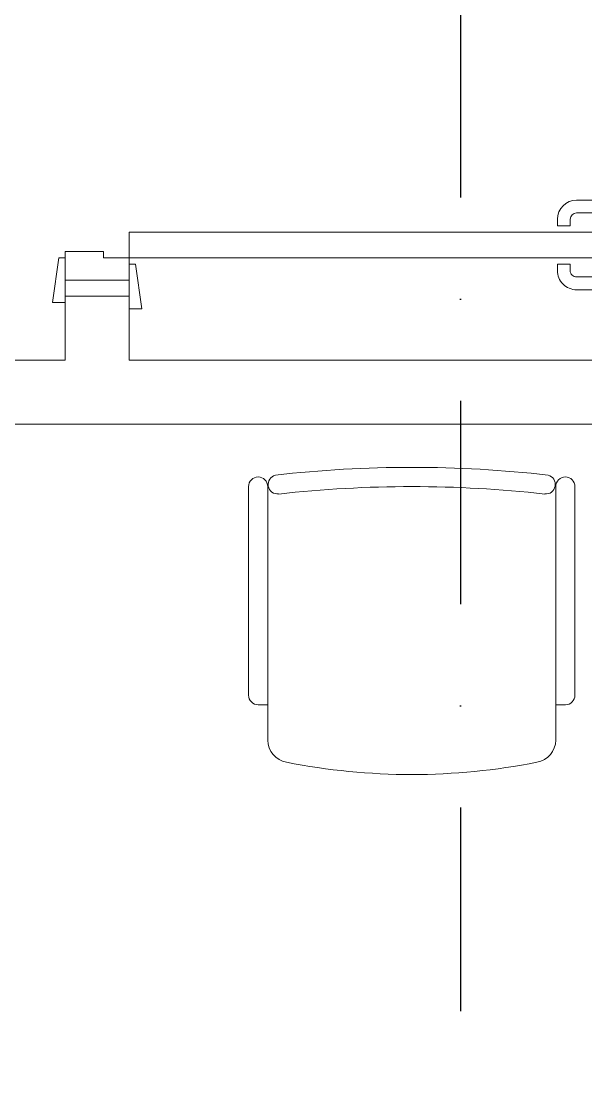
# Model space of a CAD drawing. Header units: inches. Extents: x -246178 to 57169, y -29325 to 19878.
# Drawn here: x 46414 to 47296, y -9889 to -8218 of the extents above; entities that cross this region are included whole.
import ezdxf

# ---------------------------------------------------------------- set-up
doc = ezdxf.new("R2010")
doc.units = ezdxf.units.IN
doc.header["$LTSCALE"] = 25
doc.header["$MEASUREMENT"] = 0
doc.linetypes.add('DASHDOT', pattern=[25.4, 12.7, -6.35, 0, -6.35])
for name, color, linetype, lineweight in [('00-Ground Floor$0$LOADING', 253, 'Continuous', 5), ('00-Ground Floor$0$Walls', 251, 'Continuous', 5), ('00-Ground Floor$0$Wooden Joinery', 251, 'Continuous', 5), ('F-ALRM-CLNG-CNDT', 51, 'DASHDOT', 25)]:
    doc.layers.add(name, color=color, linetype=linetype, lineweight=lineweight)

# ---------------------------------------------------------------- blocks, each defined once
blk = doc.blocks.new('00-Ground Floor$0$A$C72370EFE')
at = {"layer": '00-Ground Floor$0$Wooden Joinery'}
for p, q in [((-0.01, -0.03), (-0.01, -0.07)), ((0, -0.03), (-0.01, -0.03)), ((0.04, -0.03), (0.05, -0.03)), ((0.05, -0.03), (0.05, -0.07)), ((-0.01, -0.04), (-0.02, -0.04)), ((0.05, -0.04), (0.06, -0.04)), ((-0.01, -0.06), (-0.02, -0.06)), ((0.05, -0.06), (0.06, -0.06)), ((-0.05, -0.07), (-0.05, -0.16)), ((-0.03, -0.07), (-0.03, -0.16)), ((0, -0.07), (-0.01, -0.07)), ((0.04, -0.07), (0.05, -0.07)), ((0.07, -0.07), (0.07, -0.16)), ((0.09, -0.07), (0.09, -0.16)), ((-0.01, -0.17), (-0.02, -0.17)), ((-0.01, -0.17), (-0.01, -0.19)), ((0.05, -0.17), (0.06, -0.17)), ((0.05, -0.17), (0.05, -0.19)), ((-0.01, -0.19), (-0.02, -0.19)), ((0.05, -0.19), (0.06, -0.19))]:
    blk.add_line(p, q, dxfattribs=at)
for centre, radius, start, end in [((-0.02, -0.07), 0.03, 90, 180), ((0.06, -0.07), 0.03, 0, 90), ((-0.02, -0.07), 0.01, 90, 180), ((0.06, -0.07), 0.01, 0, 90), ((-0.02, -0.16), 0.03, 180, 270), ((-0.02, -0.16), 0.01, 180, 270), ((0.06, -0.16), 0.01, 270, 0), ((0.06, -0.16), 0.03, 270, 0)]:
    blk.add_arc(centre, radius, start, end, dxfattribs=at)
blk = doc.blocks.new('00-Ground Floor$0$A$C5DAD61B4')
at = {"layer": '00-Ground Floor$0$Wooden Joinery'}
for points in [[(80, 959.1), (80, 969.1), (10, 979.1), (10, 959.1)], [(940, 959.1), (940, 969.1), (1010, 979.1), (1010, 959.1)], [(70, 859.1), (70, 849.1), (0, 839.1), (0, 859.1)], [(120, 859.1), (120, 0), (80, 0), (80, 859.1)], [(950, 859.1), (950, 849.1), (1020, 839.1), (1020, 859.1)]]:
    blk.add_lwpolyline(points, close=True, dxfattribs=at)
for points in [[(45, 859.1), (45, 959.1), (20, 959.1), (20, 859.1), (45, 859.1)], [(45, 859.1), (80, 859.1), (80, 899.1), (90, 899.1), (90, 959.1), (45, 959.1), (45, 859.1)], [(975, 859.1), (940, 859.1), (940, 899.1), (930, 899.1), (930, 959.1), (975, 959.1), (975, 859.1)], [(975, 859.1), (975, 959.1), (1000, 959.1), (1000, 859.1), (975, 859.1)]]:
    blk.add_lwpolyline(points, dxfattribs=at)
blk.add_arc((80, 859.1), 860, 272.666, 0, dxfattribs=at)
at = {"layer": '00-Ground Floor$0$Wooden Joinery', "xscale": 999.9999999998854, "yscale": 999.9999999998854, "zscale": 999.9999999998854, "rotation": 180}
blk.add_blockref('00-Ground Floor$0$A$C72370EFE', (120, 0), dxfattribs=at)
blk = doc.blocks.new('00-Ground Floor$0$GF21016-P')
at = {"layer": '00-Ground Floor$0$LOADING', "extrusion": (-1.24384e-09, -1.20261e-09, -1)}
for p, q in [((0.0128, 0.0179), (0.0128, 0.4136)), ((0.4628, 0.0179), (0.4628, 0.4136)), ((-0.0022, 0.3585), (0.0128, 0.3585)), ((0.4778, 0.3585), (0.4628, 0.3585)), ((-0.0172, 0.0179), (-0.0172, 0.3435)), ((0.4928, 0.0179), (0.4928, 0.3435)), ((0.4778, 0.0029), (0.4778, 0.0029))]:
    blk.add_line(p, q, dxfattribs=at)
for centre, radius, start, end in [((-0.2378, -0.5362), 1.0036, 78.7568, 101.2432), ((-0.0478, 0.4136), 0.035, 0, 80.6557), ((-0.4278, 0.4136), 0.035, 99.3443, 180), ((0.0022, 0.3435), 0.015, 0, 90), ((-0.4778, 0.3435), 0.015, 90, 180), ((0.0022, 0.0179), 0.015, 270, 0), ((0.0022, 0.0179), 0.015, 180, 270), ((-0.0284, 0.0145), 0.015, 284.3864, 95.5209), ((-0.2378, 1.8928), 1.8749, 263.6341, 276.3659), ((-0.4471, 0.0145), 0.015, 84.4791, 255.6136), ((-0.4778, 0.0179), 0.015, 270, 0), ((-0.4778, 0.0179), 0.015, 180, 270), ((-0.2378, 1.8734), 1.8855, 263.5119, 276.4881)]:
    blk.add_arc(centre, radius, start, end, dxfattribs=at)

msp = doc.modelspace()

# ---------------------------------------------------------------- linework, layer by layer
at = {"layer": '00-Ground Floor$0$Walls'}
for p, q in [((46582.9, -8647.4, 0), (46482.9, -8647.4, 0)), ((46482.9, -8647.4, 0), (46482.9, -8747.4, 0)), ((46582.9, -8647.4, 0), (46582.9, -8747.4, 0)), ((46482.9, -8747.4, 0), (46362.9, -8747.4, 0)), ((48817.9, -8747.4, 0), (46582.9, -8747.4, 0)), ((48817.9, -8847.4, 0), (46362.9, -8847.4, 0))]:
    msp.add_line(p, q, dxfattribs=at)
at = {"layer": 'F-ALRM-CLNG-CNDT'}
msp.add_lwpolyline([(44312.8, -8100.7), (47025.7, -8100.7, -0.414214), (47100.7, -8175.7), (47100.7, -10888.6)], format="xyb", dxfattribs=at)

# ---------------------------------------------------------------- block references
at = {"layer": '00-Ground Floor$0$LOADING', "color": 1, "extrusion": (4.75185e-05, 1.86519e-05, 1), "xscale": -1000.000000000003, "yscale": 1000.000000000003, "zscale": -1000.000000000003, "rotation": 180.0000250467612}
msp.add_blockref('00-Ground Floor$0$GF21016-P', (46786.6, -8926.8, 2), dxfattribs=at)
at = {"layer": '00-Ground Floor$0$Wooden Joinery', "rotation": 89.99999999999999}
msp.add_blockref('00-Ground Floor$0$A$C5DAD61B4', (47442, -8667.4, 0), dxfattribs=at)

doc.saveas('drawing.dxf')
